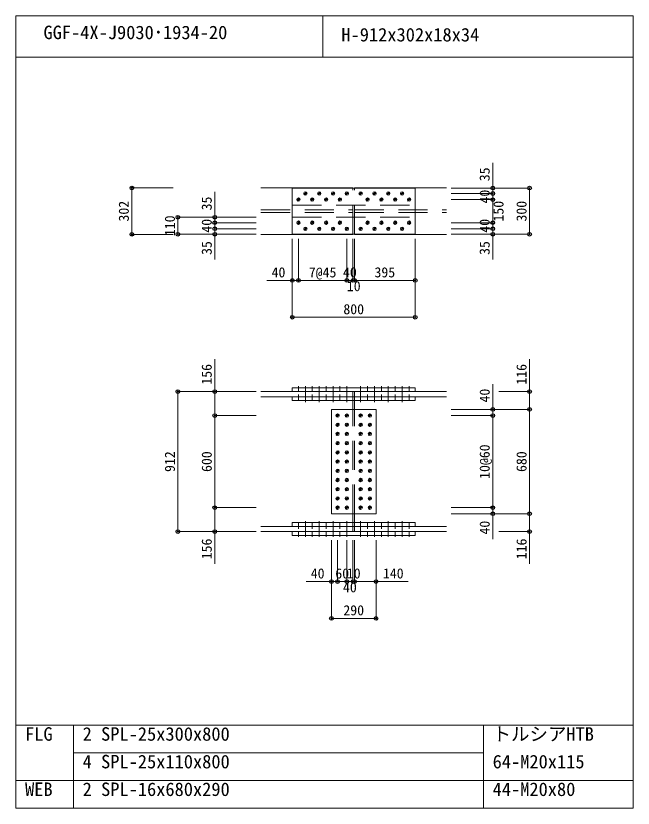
# Model space of a CAD drawing. Units: millimetres, scale not verified. Extents: x -8310 to 8310, y -4800 to 5700.
# Drawn here: x -8310 to -4290, y 540 to 5700 of the extents above; entities that cross this region are included whole.
import ezdxf
from ezdxf.enums import TextEntityAlignment as Align

# ---------------------------------------------------------------- set-up
doc = ezdxf.new("R2010")
doc.units = ezdxf.units.MM
doc.header["$LTSCALE"] = 30
doc.header["$PDMODE"] = 32
doc.header["$PDSIZE"] = 24
doc.linetypes.add('DASHED1', pattern=[1.8, 1.2, -0.6])
doc.linetypes.add('USER2', pattern=[9.525, 6.35, -3.175])
doc.layers.add('0-0', color=7, linetype='Continuous')
doc.layers.add('0-2', color=7, linetype='Continuous')
for name, color, linetype, lineweight in [('0-1', 7, 'Continuous', 18), ('0-5', 7, 'Continuous', 18), ('0-6', 7, 'USER2', 18), ('0-8', 7, 'Continuous', 18), ('0-9', 7, 'Continuous', 18), ('0-A', 7, 'Continuous', 18), ('0-B', 7, 'Continuous', 18)]:
    doc.layers.add(name, color=color, linetype=linetype, lineweight=lineweight)
doc.styles.add('ＭＳ ゴシック', font='')
doc.styles.get('ＭＳ ゴシック').set_extended_font_data('MS Gothic')

msp = doc.modelspace()

# ---------------------------------------------------------------- linework, layer by layer
at = {"layer": '0-0'}
for p in [(-7554.5, 4579), (-5204.5, 4578), (-5204.5, 4543), (-4964.5, 4578), (-5204.5, 4503), (-7254.5, 4388), (-7014.5, 4388), (-7014.5, 4353), (-5204.5, 4353), (-7554.5, 4277), (-7254.5, 4278), (-7014.5, 4313), (-7014.5, 4278), (-5204.5, 4313), (-5204.5, 4278), (-4964.5, 4278), (-6509.5, 3977), (-6469.5, 3977), (-6154.5, 3977), (-6114.5, 3977), (-6104.5, 3977), (-5709.5, 3977), (-6509.5, 3737), (-5709.5, 3737), (-7254.5, 3253), (-7014.5, 3253), (-4964.5, 3253), (-5204.5, 3137), (-4964.5, 3137), (-7014.5, 3097), (-5204.5, 3097), (-7014.5, 2497), (-5204.5, 2497), (-5204.5, 2457), (-4964.5, 2457), (-7254.5, 2341), (-7014.5, 2341), (-4964.5, 2341), (-6254.5, 2016), (-6214.5, 2016), (-6154.5, 2016), (-6114.5, 2016), (-6104.5, 2016), (-5964.5, 2016), (-6254.5, 1776), (-5964.5, 1776)]:
    msp.add_point(p, dxfattribs=at)
at = {"layer": '0-1'}
for p, q in [((-8310, 540), (-8310, 5700)), ((-8310, 5700), (-4290, 5700)), ((-6310, 5430), (-6310, 5700)), ((-4290, 540), (-4290, 5700)), ((-8310, 5430), (-4290, 5430)), ((-8310, 1080), (-4290, 1080)), ((-7935, 540), (-7935, 1080)), ((-5265, 540), (-5265, 1080)), ((-7935, 900), (-5265, 900)), ((-8310, 720), (-4290, 720)), ((-8310, 540), (-4290, 540))]:
    msp.add_line(p, q, dxfattribs=at)
at = {"layer": '0-5'}
for p, q in [((-6714.5, 4579), (-6114.5, 4579)), ((-6509.5, 4578), (-5709.5, 4578)), ((-6509.5, 4278), (-6509.5, 4578)), ((-6114.5, 4578), (-6114.5, 4579)), ((-6104.5, 4578), (-6104.5, 4579)), ((-6104.5, 4579), (-5504.5, 4579)), ((-6714.5, 4277), (-6114.5, 4277)), ((-6114.5, 4277), (-6114.5, 4278)), ((-6104.5, 4277), (-6104.5, 4278)), ((-6104.5, 4277), (-5504.5, 4277)), ((-6714.5, 3253), (-6114.5, 3253)), ((-6509.5, 3278), (-5709.5, 3278)), ((-6509.5, 3253), (-6509.5, 3278)), ((-6104.5, 3253), (-5504.5, 3253)), ((-6104.5, 3219), (-6104.5, 3253)), ((-6509.5, 3219), (-5709.5, 3219)), ((-6509.5, 3194), (-6509.5, 3219)), ((-6104.5, 3219), (-5504.5, 3219)), ((-6114.5, 3137), (-6114.5, 3194)), ((-6104.5, 3137), (-6104.5, 3194)), ((-6254.5, 3137), (-5964.5, 3137)), ((-6254.5, 2457), (-6254.5, 3137)), ((-6114.5, 2400), (-6114.5, 2457)), ((-6104.5, 2400), (-6104.5, 2457)), ((-6714.5, 2375), (-6114.5, 2375)), ((-6509.5, 2400), (-6114.5, 2400)), ((-6509.5, 2375), (-6509.5, 2400)), ((-6509.5, 2375), (-6114.5, 2375)), ((-6114.5, 2400), (-5709.5, 2400)), ((-6114.5, 2375), (-5709.5, 2375)), ((-5709.5, 2375), (-5709.5, 2400)), ((-6509.5, 2341), (-6114.5, 2341)), ((-6509.5, 2316), (-6509.5, 2341)), ((-6114.5, 2341), (-5709.5, 2341)), ((-6104.5, 2341), (-5504.5, 2341)), ((-5709.5, 2316), (-5709.5, 2341)), ((-6509.5, 2316), (-6114.5, 2316)), ((-6114.5, 2316), (-5709.5, 2316))]:
    msp.add_line(p, q, dxfattribs=at)
for points in [[(-6509.5, 4278), (-5709.5, 4278), (-5709.5, 4578)], [(-6714.5, 3219), (-6114.5, 3219), (-6114.5, 3253)], [(-6509.5, 3253), (-5709.5, 3253), (-5709.5, 3278)], [(-6509.5, 3194), (-5709.5, 3194), (-5709.5, 3219)], [(-6254.5, 2457), (-5964.5, 2457), (-5964.5, 3137)], [(-6714.5, 2341), (-6114.5, 2341), (-6114.5, 2375)], [(-6104.5, 2341), (-6104.5, 2375), (-5504.5, 2375)]]:
    msp.add_lwpolyline(points, dxfattribs=at)
at = {"layer": '0-6'}
for p, q in [((-6509.5, 4578), (-5709.5, 4578)), ((-6114.5, 4278), (-6114.5, 4578)), ((-6104.5, 4278), (-6104.5, 4578)), ((-6509.5, 4468), (-5709.5, 4468)), ((-6714.5, 4437), (-6114.5, 4437)), ((-6714.5, 4419), (-6114.5, 4419)), ((-6509.5, 4388), (-5709.5, 4388)), ((-6104.5, 4437), (-5504.5, 4437)), ((-6104.5, 4419), (-5504.5, 4419)), ((-6509.5, 4278), (-5709.5, 4278)), ((-6114.5, 3194), (-6114.5, 3219)), ((-6104.5, 3194), (-6104.5, 3219)), ((-6114.5, 2457), (-6114.5, 3137)), ((-6104.5, 2457), (-6104.5, 3137)), ((-6114.5, 2375), (-6114.5, 2400)), ((-6104.5, 2375), (-6104.5, 2400))]:
    msp.add_line(p, q, dxfattribs=at)
at = {"layer": '0-8'}
for p, q in [((-6435.5, 4543), (-6413.5, 4543)), ((-6433.84, 4533.67), (-6415.17, 4552.33)), ((-6424.5, 4532), (-6424.5, 4554)), ((-6345.5, 4543), (-6323.5, 4543)), ((-6343.84, 4533.67), (-6325.17, 4552.33)), ((-6334.5, 4532), (-6334.5, 4554)), ((-6255.5, 4543), (-6233.5, 4543)), ((-6253.84, 4533.67), (-6235.17, 4552.33)), ((-6244.5, 4532), (-6244.5, 4554)), ((-6165.5, 4543), (-6143.5, 4543)), ((-6163.84, 4533.67), (-6145.17, 4552.33)), ((-6154.5, 4532), (-6154.5, 4554)), ((-6075.5, 4543), (-6053.5, 4543)), ((-6073.84, 4533.67), (-6055.17, 4552.33)), ((-6064.5, 4532), (-6064.5, 4554)), ((-5985.5, 4543), (-5963.5, 4543)), ((-5983.84, 4533.67), (-5965.17, 4552.33)), ((-5974.5, 4532), (-5974.5, 4554)), ((-5895.5, 4543), (-5873.5, 4543)), ((-5893.84, 4533.67), (-5875.17, 4552.33)), ((-5884.5, 4532), (-5884.5, 4554)), ((-5805.5, 4543), (-5783.5, 4543)), ((-5803.84, 4533.67), (-5785.17, 4552.33)), ((-5794.5, 4532), (-5794.5, 4554)), ((-6480.5, 4503), (-6458.5, 4503)), ((-6478.84, 4493.67), (-6460.17, 4512.33)), ((-6469.5, 4492), (-6469.5, 4514)), ((-6390.5, 4503), (-6368.5, 4503)), ((-6388.84, 4493.67), (-6370.17, 4512.33)), ((-6379.5, 4492), (-6379.5, 4514)), ((-6300.5, 4503), (-6278.5, 4503)), ((-6298.84, 4493.67), (-6280.17, 4512.33)), ((-6289.5, 4492), (-6289.5, 4514)), ((-6210.5, 4503), (-6188.5, 4503)), ((-6208.84, 4493.67), (-6190.17, 4512.33)), ((-6199.5, 4492), (-6199.5, 4514)), ((-6030.5, 4503), (-6008.5, 4503)), ((-6028.84, 4493.67), (-6010.17, 4512.33)), ((-6019.5, 4492), (-6019.5, 4514)), ((-5940.5, 4503), (-5918.5, 4503)), ((-5938.84, 4493.67), (-5920.17, 4512.33)), ((-5929.5, 4492), (-5929.5, 4514)), ((-5850.5, 4503), (-5828.5, 4503)), ((-5848.84, 4493.67), (-5830.17, 4512.33)), ((-5839.5, 4492), (-5839.5, 4514)), ((-5760.5, 4503), (-5738.5, 4503)), ((-5758.84, 4493.67), (-5740.17, 4512.33)), ((-5749.5, 4492), (-5749.5, 4514)), ((-6480.5, 4353), (-6458.5, 4353)), ((-6478.84, 4343.67), (-6460.17, 4362.33)), ((-6469.5, 4342), (-6469.5, 4364)), ((-6390.5, 4353), (-6368.5, 4353)), ((-6388.84, 4343.67), (-6370.17, 4362.33)), ((-6379.5, 4342), (-6379.5, 4364)), ((-6300.5, 4353), (-6278.5, 4353)), ((-6298.84, 4343.67), (-6280.17, 4362.33)), ((-6289.5, 4342), (-6289.5, 4364)), ((-6210.5, 4353), (-6188.5, 4353)), ((-6208.84, 4343.67), (-6190.17, 4362.33)), ((-6199.5, 4342), (-6199.5, 4364)), ((-6030.5, 4353), (-6008.5, 4353)), ((-6028.84, 4343.67), (-6010.17, 4362.33)), ((-6019.5, 4342), (-6019.5, 4364)), ((-5940.5, 4353), (-5918.5, 4353)), ((-5938.84, 4343.67), (-5920.17, 4362.33)), ((-5929.5, 4342), (-5929.5, 4364)), ((-5850.5, 4353), (-5828.5, 4353)), ((-5848.84, 4343.67), (-5830.17, 4362.33)), ((-5839.5, 4342), (-5839.5, 4364)), ((-5760.5, 4353), (-5738.5, 4353)), ((-5758.84, 4343.67), (-5740.17, 4362.33)), ((-5749.5, 4342), (-5749.5, 4364)), ((-6435.5, 4313), (-6413.5, 4313)), ((-6433.84, 4303.67), (-6415.17, 4322.33)), ((-6424.5, 4302), (-6424.5, 4324)), ((-6345.5, 4313), (-6323.5, 4313)), ((-6343.84, 4303.67), (-6325.17, 4322.33)), ((-6334.5, 4302), (-6334.5, 4324)), ((-6255.5, 4313), (-6233.5, 4313)), ((-6253.84, 4303.67), (-6235.17, 4322.33)), ((-6244.5, 4302), (-6244.5, 4324)), ((-6165.5, 4313), (-6143.5, 4313)), ((-6163.84, 4303.67), (-6145.17, 4322.33)), ((-6154.5, 4302), (-6154.5, 4324)), ((-6075.5, 4313), (-6053.5, 4313)), ((-6073.84, 4303.67), (-6055.17, 4322.33)), ((-6064.5, 4302), (-6064.5, 4324)), ((-5985.5, 4313), (-5963.5, 4313)), ((-5983.84, 4303.67), (-5965.17, 4322.33)), ((-5974.5, 4302), (-5974.5, 4324)), ((-5895.5, 4313), (-5873.5, 4313)), ((-5893.84, 4303.67), (-5875.17, 4322.33)), ((-5884.5, 4302), (-5884.5, 4324)), ((-5805.5, 4313), (-5783.5, 4313)), ((-5803.84, 4303.67), (-5785.17, 4322.33)), ((-5794.5, 4302), (-5794.5, 4324)), ((-6225.5, 3097), (-6203.5, 3097)), ((-6223.84, 3087.67), (-6205.17, 3106.33)), ((-6214.5, 3086), (-6214.5, 3108)), ((-6165.5, 3097), (-6143.5, 3097)), ((-6163.84, 3087.67), (-6145.17, 3106.33)), ((-6154.5, 3086), (-6154.5, 3108)), ((-6075.5, 3097), (-6053.5, 3097)), ((-6073.84, 3087.67), (-6055.17, 3106.33)), ((-6064.5, 3086), (-6064.5, 3108)), ((-6015.5, 3097), (-5993.5, 3097)), ((-6013.84, 3087.67), (-5995.17, 3106.33)), ((-6004.5, 3086), (-6004.5, 3108)), ((-6223.84, 3027.67), (-6205.17, 3046.33)), ((-6214.5, 3026), (-6214.5, 3048)), ((-6163.84, 3027.67), (-6145.17, 3046.33)), ((-6154.5, 3026), (-6154.5, 3048)), ((-6073.84, 3027.67), (-6055.17, 3046.33)), ((-6064.5, 3026), (-6064.5, 3048)), ((-6013.84, 3027.67), (-5995.17, 3046.33)), ((-6004.5, 3026), (-6004.5, 3048)), ((-6225.5, 3037), (-6203.5, 3037)), ((-6165.5, 3037), (-6143.5, 3037)), ((-6075.5, 3037), (-6053.5, 3037)), ((-6015.5, 3037), (-5993.5, 3037)), ((-6225.5, 2977), (-6203.5, 2977)), ((-6223.84, 2967.67), (-6205.17, 2986.33)), ((-6214.5, 2966), (-6214.5, 2988)), ((-6165.5, 2977), (-6143.5, 2977)), ((-6163.84, 2967.67), (-6145.17, 2986.33)), ((-6154.5, 2966), (-6154.5, 2988)), ((-6075.5, 2977), (-6053.5, 2977)), ((-6073.84, 2967.67), (-6055.17, 2986.33)), ((-6064.5, 2966), (-6064.5, 2988)), ((-6015.5, 2977), (-5993.5, 2977)), ((-6013.84, 2967.67), (-5995.17, 2986.33)), ((-6004.5, 2966), (-6004.5, 2988)), ((-6225.5, 2917), (-6203.5, 2917)), ((-6223.84, 2907.67), (-6205.17, 2926.33)), ((-6214.5, 2906), (-6214.5, 2928)), ((-6165.5, 2917), (-6143.5, 2917)), ((-6163.84, 2907.67), (-6145.17, 2926.33)), ((-6154.5, 2906), (-6154.5, 2928)), ((-6075.5, 2917), (-6053.5, 2917)), ((-6073.84, 2907.67), (-6055.17, 2926.33)), ((-6064.5, 2906), (-6064.5, 2928)), ((-6015.5, 2917), (-5993.5, 2917)), ((-6013.84, 2907.67), (-5995.17, 2926.33)), ((-6004.5, 2906), (-6004.5, 2928)), ((-6225.5, 2857), (-6203.5, 2857)), ((-6223.84, 2847.67), (-6205.17, 2866.33)), ((-6214.5, 2846), (-6214.5, 2868)), ((-6165.5, 2857), (-6143.5, 2857)), ((-6163.84, 2847.67), (-6145.17, 2866.33)), ((-6154.5, 2846), (-6154.5, 2868)), ((-6075.5, 2857), (-6053.5, 2857)), ((-6073.84, 2847.67), (-6055.17, 2866.33)), ((-6064.5, 2846), (-6064.5, 2868)), ((-6015.5, 2857), (-5993.5, 2857)), ((-6013.84, 2847.67), (-5995.17, 2866.33)), ((-6004.5, 2846), (-6004.5, 2868)), ((-6225.5, 2797), (-6203.5, 2797)), ((-6223.84, 2787.67), (-6205.17, 2806.33)), ((-6214.5, 2786), (-6214.5, 2808)), ((-6165.5, 2797), (-6143.5, 2797)), ((-6163.84, 2787.67), (-6145.17, 2806.33)), ((-6154.5, 2786), (-6154.5, 2808)), ((-6075.5, 2797), (-6053.5, 2797)), ((-6073.84, 2787.67), (-6055.17, 2806.33)), ((-6064.5, 2786), (-6064.5, 2808)), ((-6015.5, 2797), (-5993.5, 2797)), ((-6013.84, 2787.67), (-5995.17, 2806.33)), ((-6004.5, 2786), (-6004.5, 2808)), ((-6225.5, 2737), (-6203.5, 2737)), ((-6223.84, 2727.67), (-6205.17, 2746.33)), ((-6214.5, 2726), (-6214.5, 2748)), ((-6165.5, 2737), (-6143.5, 2737)), ((-6163.84, 2727.67), (-6145.17, 2746.33)), ((-6154.5, 2726), (-6154.5, 2748)), ((-6075.5, 2737), (-6053.5, 2737)), ((-6073.84, 2727.67), (-6055.17, 2746.33)), ((-6064.5, 2726), (-6064.5, 2748)), ((-6015.5, 2737), (-5993.5, 2737)), ((-6013.84, 2727.67), (-5995.17, 2746.33)), ((-6004.5, 2726), (-6004.5, 2748)), ((-6223.84, 2667.67), (-6205.17, 2686.33)), ((-6214.5, 2666), (-6214.5, 2688)), ((-6163.84, 2667.67), (-6145.17, 2686.33)), ((-6154.5, 2666), (-6154.5, 2688)), ((-6073.84, 2667.67), (-6055.17, 2686.33)), ((-6064.5, 2666), (-6064.5, 2688)), ((-6013.84, 2667.67), (-5995.17, 2686.33)), ((-6004.5, 2666), (-6004.5, 2688)), ((-6225.5, 2677), (-6203.5, 2677)), ((-6165.5, 2677), (-6143.5, 2677)), ((-6075.5, 2677), (-6053.5, 2677)), ((-6015.5, 2677), (-5993.5, 2677)), ((-6225.5, 2617), (-6203.5, 2617)), ((-6223.84, 2607.67), (-6205.17, 2626.33)), ((-6214.5, 2606), (-6214.5, 2628)), ((-6165.5, 2617), (-6143.5, 2617)), ((-6163.84, 2607.67), (-6145.17, 2626.33)), ((-6154.5, 2606), (-6154.5, 2628)), ((-6075.5, 2617), (-6053.5, 2617)), ((-6073.84, 2607.67), (-6055.17, 2626.33)), ((-6064.5, 2606), (-6064.5, 2628)), ((-6015.5, 2617), (-5993.5, 2617)), ((-6013.84, 2607.67), (-5995.17, 2626.33)), ((-6004.5, 2606), (-6004.5, 2628)), ((-6225.5, 2557), (-6203.5, 2557)), ((-6223.84, 2547.67), (-6205.17, 2566.33)), ((-6214.5, 2546), (-6214.5, 2568)), ((-6165.5, 2557), (-6143.5, 2557)), ((-6163.84, 2547.67), (-6145.17, 2566.33)), ((-6154.5, 2546), (-6154.5, 2568)), ((-6075.5, 2557), (-6053.5, 2557)), ((-6073.84, 2547.67), (-6055.17, 2566.33)), ((-6064.5, 2546), (-6064.5, 2568)), ((-6015.5, 2557), (-5993.5, 2557)), ((-6013.84, 2547.67), (-5995.17, 2566.33)), ((-6004.5, 2546), (-6004.5, 2568)), ((-6225.5, 2497), (-6203.5, 2497)), ((-6223.84, 2487.67), (-6205.17, 2506.33)), ((-6214.5, 2486), (-6214.5, 2508)), ((-6165.5, 2497), (-6143.5, 2497)), ((-6163.84, 2487.67), (-6145.17, 2506.33)), ((-6154.5, 2486), (-6154.5, 2508)), ((-6075.5, 2497), (-6053.5, 2497)), ((-6073.84, 2487.67), (-6055.17, 2506.33)), ((-6064.5, 2486), (-6064.5, 2508)), ((-6015.5, 2497), (-5993.5, 2497)), ((-6013.84, 2487.67), (-5995.17, 2506.33)), ((-6004.5, 2486), (-6004.5, 2508))]:
    msp.add_line(p, q, dxfattribs=at)
at = {"layer": '0-9', "linetype": 'DASHED1'}
for p, q in [((-6469.5, 3288), (-6469.5, 3184)), ((-6379.5, 3288), (-6379.5, 3184)), ((-6289.5, 3288), (-6289.5, 3184)), ((-6199.5, 3288), (-6199.5, 3184)), ((-6019.5, 3288), (-6019.5, 3184)), ((-5929.5, 3288), (-5929.5, 3184)), ((-5839.5, 3288), (-5839.5, 3184)), ((-5749.5, 3288), (-5749.5, 3184)), ((-6469.5, 2306), (-6469.5, 2410)), ((-6379.5, 2306), (-6379.5, 2410)), ((-6289.5, 2306), (-6289.5, 2410)), ((-6199.5, 2306), (-6199.5, 2410)), ((-6019.5, 2306), (-6019.5, 2410)), ((-5929.5, 2306), (-5929.5, 2410)), ((-5839.5, 2306), (-5839.5, 2410)), ((-5749.5, 2306), (-5749.5, 2410))]:
    msp.add_line(p, q, dxfattribs=at)
at = {"layer": '0-9'}
for p, q in [((-6424.5, 3288), (-6424.5, 3184)), ((-6334.5, 3288), (-6334.5, 3184)), ((-6244.5, 3288), (-6244.5, 3184)), ((-6154.5, 3288), (-6154.5, 3184)), ((-6064.5, 3288), (-6064.5, 3184)), ((-5974.5, 3288), (-5974.5, 3184)), ((-5884.5, 3288), (-5884.5, 3184)), ((-5794.5, 3288), (-5794.5, 3184)), ((-6424.5, 2306), (-6424.5, 2410)), ((-6334.5, 2306), (-6334.5, 2410)), ((-6244.5, 2306), (-6244.5, 2410)), ((-6154.5, 2306), (-6154.5, 2410)), ((-6064.5, 2306), (-6064.5, 2410)), ((-5974.5, 2306), (-5974.5, 2410)), ((-5884.5, 2306), (-5884.5, 2410)), ((-5794.5, 2306), (-5794.5, 2410))]:
    msp.add_line(p, q, dxfattribs=at)
at = {"layer": '0-A'}
for p, q in [((-7284.5, 4579), (-7554.5, 4579)), ((-5474.5, 4578), (-5204.5, 4578)), ((-5474.5, 4578), (-4964.5, 4578)), ((-5474.5, 4543), (-5204.5, 4543)), ((-5474.5, 4503), (-5204.5, 4503)), ((-6744.5, 4388), (-7254.5, 4388)), ((-6744.5, 4388), (-7014.5, 4388)), ((-6744.5, 4353), (-7014.5, 4353)), ((-5474.5, 4353), (-5204.5, 4353)), ((-6744.5, 4313), (-7014.5, 4313)), ((-7014.5, 4113), (-7014.5, 4313)), ((-5474.5, 4313), (-5204.5, 4313)), ((-5204.5, 4113), (-5204.5, 4313)), ((-6744.5, 4278), (-7014.5, 4278)), ((-6509.5, 4247), (-6509.5, 3977)), ((-6509.5, 4247), (-6509.5, 3737)), ((-6469.5, 4247), (-6469.5, 3977)), ((-6469.5, 4247), (-6469.5, 3977)), ((-6154.5, 4247), (-6154.5, 3977)), ((-6154.5, 4247), (-6154.5, 3977)), ((-6114.5, 4247), (-6114.5, 3977)), ((-6114.5, 4247), (-6114.5, 3977)), ((-6104.5, 4247), (-6104.5, 3977)), ((-6104.5, 4247), (-6104.5, 3977)), ((-5709.5, 4247), (-5709.5, 3977)), ((-5709.5, 4247), (-5709.5, 3737)), ((-5474.5, 4278), (-5204.5, 4278)), ((-6674.5, 3977), (-6469.5, 3977)), ((-6469.5, 3977), (-6154.5, 3977)), ((-6154.5, 3977), (-6114.5, 3977)), ((-6114.5, 3977), (-6104.5, 3977)), ((-6104.5, 3977), (-5709.5, 3977)), ((-6509.5, 3737), (-5709.5, 3737)), ((-6744.5, 3253), (-7254.5, 3253)), ((-6744.5, 3253), (-7014.5, 3253)), ((-5164.1, 3253), (-4964.5, 3253)), ((-6744.5, 3097), (-7014.5, 3097)), ((-5474.5, 3137), (-5204.5, 3137)), ((-5474.5, 3137), (-4964.5, 3137)), ((-5474.5, 3097), (-5204.5, 3097)), ((-6744.5, 2497), (-7014.5, 2497)), ((-7014.5, 2131), (-7014.5, 2497)), ((-5474.5, 2497), (-5204.5, 2497)), ((-5204.5, 2292), (-5204.5, 2497)), ((-5474.5, 2457), (-5204.5, 2457)), ((-5474.5, 2457), (-4964.5, 2457)), ((-4964.5, 2131), (-4964.5, 2457)), ((-6744.5, 2341), (-7014.5, 2341)), ((-5164.1, 2341), (-4964.5, 2341)), ((-6254.5, 2286), (-6254.5, 2016)), ((-6254.5, 2286), (-6254.5, 1776)), ((-6214.5, 2286), (-6214.5, 2016)), ((-6214.5, 2286), (-6214.5, 2016)), ((-6154.5, 2286), (-6154.5, 2016)), ((-6154.5, 2286), (-6154.5, 2016)), ((-6114.5, 2286), (-6114.5, 2016)), ((-6114.5, 2286), (-6114.5, 2016)), ((-6104.5, 2286), (-6104.5, 2016)), ((-6104.5, 2286), (-6104.5, 2016)), ((-5964.5, 2286), (-5964.5, 2016)), ((-5964.5, 2286), (-5964.5, 1776)), ((-6419.5, 2016), (-6214.5, 2016)), ((-6214.5, 2016), (-6154.5, 2016)), ((-6154.5, 2016), (-6114.5, 2016)), ((-6114.5, 2016), (-6104.5, 2016)), ((-6104.5, 2016), (-5754.5, 2016)), ((-6254.5, 1776), (-5964.5, 1776))]:
    msp.add_line(p, q, dxfattribs=at)
for points in [[(-5474.5, 4543), (-5204.5, 4543), (-5204.5, 4743)], [(-7284.5, 4277), (-7554.5, 4277), (-7554.5, 4579)], [(-6744.5, 4353), (-7014.5, 4353), (-7014.5, 4553)], [(-5474.5, 4278), (-4964.5, 4278), (-4964.5, 4578)], [(-5474.5, 4503), (-5204.5, 4503), (-5204.5, 4543)], [(-5474.5, 4353), (-5204.5, 4353), (-5204.5, 4503)], [(-6744.5, 4278), (-7254.5, 4278), (-7254.5, 4388)], [(-6744.5, 4313), (-7014.5, 4313), (-7014.5, 4353)], [(-5474.5, 4313), (-5204.5, 4313), (-5204.5, 4353)], [(-6744.5, 3097), (-7014.5, 3097), (-7014.5, 3463)], [(-5474.5, 3137), (-4964.5, 3137), (-4964.5, 3463)], [(-6744.5, 2341), (-7254.5, 2341), (-7254.5, 3253)], [(-5474.5, 3097), (-5204.5, 3097), (-5204.5, 3302)], [(-6744.5, 2497), (-7014.5, 2497), (-7014.5, 3097)], [(-5474.5, 2457), (-4964.5, 2457), (-4964.5, 3137)], [(-5474.5, 2497), (-5204.5, 2497), (-5204.5, 3097)]]:
    msp.add_lwpolyline(points, dxfattribs=at)
at = {"layer": '0-B'}
for centre in [(-6424.5, 4543), (-6334.5, 4543), (-6244.5, 4543), (-6154.5, 4543), (-6064.5, 4543), (-5974.5, 4543), (-5884.5, 4543), (-5794.5, 4543), (-6469.5, 4503), (-6379.5, 4503), (-6289.5, 4503), (-6199.5, 4503), (-6019.5, 4503), (-5929.5, 4503), (-5839.5, 4503), (-5749.5, 4503), (-6469.5, 4353), (-6379.5, 4353), (-6289.5, 4353), (-6199.5, 4353), (-6019.5, 4353), (-5929.5, 4353), (-5839.5, 4353), (-5749.5, 4353), (-6424.5, 4313), (-6334.5, 4313), (-6244.5, 4313), (-6154.5, 4313), (-6064.5, 4313), (-5974.5, 4313), (-5884.5, 4313), (-5794.5, 4313), (-6214.5, 3097), (-6154.5, 3097), (-6064.5, 3097), (-6004.5, 3097), (-6214.5, 3037), (-6154.5, 3037), (-6064.5, 3037), (-6004.5, 3037), (-6214.5, 2977), (-6154.5, 2977), (-6064.5, 2977), (-6004.5, 2977), (-6214.5, 2917), (-6154.5, 2917), (-6064.5, 2917), (-6004.5, 2917), (-6214.5, 2857), (-6154.5, 2857), (-6064.5, 2857), (-6004.5, 2857), (-6214.5, 2797), (-6154.5, 2797), (-6064.5, 2797), (-6004.5, 2797), (-6214.5, 2737), (-6154.5, 2737), (-6064.5, 2737), (-6004.5, 2737), (-6214.5, 2677), (-6154.5, 2677), (-6064.5, 2677), (-6004.5, 2677), (-6214.5, 2617), (-6154.5, 2617), (-6064.5, 2617), (-6004.5, 2617), (-6214.5, 2557), (-6154.5, 2557), (-6064.5, 2557), (-6004.5, 2557), (-6214.5, 2497), (-6154.5, 2497), (-6064.5, 2497), (-6004.5, 2497)]:
    msp.add_circle(centre, 11, dxfattribs=at)

# ---------------------------------------------------------------- texts
at = {"layer": '0-2', "style": 'ＭＳ ゴシック'}
for s, p in [('GGF-4X-J9030･1934-20', (-8130, 5521.8)), ('H-912x302x18x34', (-6190, 5506.8)), ('FLG', (-8250, 952.8)), ('2', (-7875, 952.8)), ('SPL-25x300x800', (-7755, 952.8)), ('トルシアHTB', (-5205, 952.8)), ('4', (-7875, 772.8)), ('SPL-25x110x800', (-7755, 772.8)), ('64-M20x115', (-5205, 772.8)), ('WEB', (-8250, 592.8)), ('2', (-7875, 592.8)), ('SPL-16x680x290', (-7755, 592.8)), ('44-M20x80', (-5205, 592.8))]:
    msp.add_text(s, height=87.98, dxfattribs=at).set_placement(p, align=Align.BOTTOM_LEFT)
at = {"layer": '0-A', "style": 'ＭＳ ゴシック'}
for s, p in [('35', (-5204.5, 4623)), ('40', (-5204.5, 4478)), ('302', (-7554.5, 4360.5)), ('35', (-7014.5, 4433)), ('150', (-5114.5, 4360.5)), ('300', (-4964.5, 4360.5)), ('110', (-7254.5, 4265.5)), ('40', (-7014.5, 4288)), ('40', (-5204.5, 4288)), ('35', (-7014.5, 4143)), ('35', (-5204.5, 4143)), ('156', (-7014.5, 3298)), ('116', (-4964.5, 3298)), ('40', (-5204.5, 3182)), ('10@60', (-5204.5, 2684.5)), ('912', (-7254.5, 2729.5)), ('600', (-7014.5, 2729.5)), ('680', (-4964.5, 2729.5)), ('40', (-5204.5, 2322)), ('156', (-7014.5, 2161)), ('116', (-4964.5, 2161))]:
    msp.add_text(s, height=65.98, rotation=90, dxfattribs=at).set_placement(p, align=Align.BOTTOM_LEFT)
for s, p in [('40', (-6644.5, 3977)), ('7@45', (-6402, 3977)), ('40', (-6179.5, 3977)), ('395', (-5974.5, 3977)), ('10', (-6154.5, 3887)), ('800', (-6177, 3737)), ('40', (-6389.5, 2016)), ('60', (-6229.5, 2016)), ('10', (-6154.5, 2016)), ('140', (-5919.5, 2016)), ('40', (-6179.5, 1926)), ('290', (-6177, 1776))]:
    msp.add_text(s, height=65.98, dxfattribs=at).set_placement(p, align=Align.BOTTOM_LEFT)

doc.saveas('drawing.dxf')
